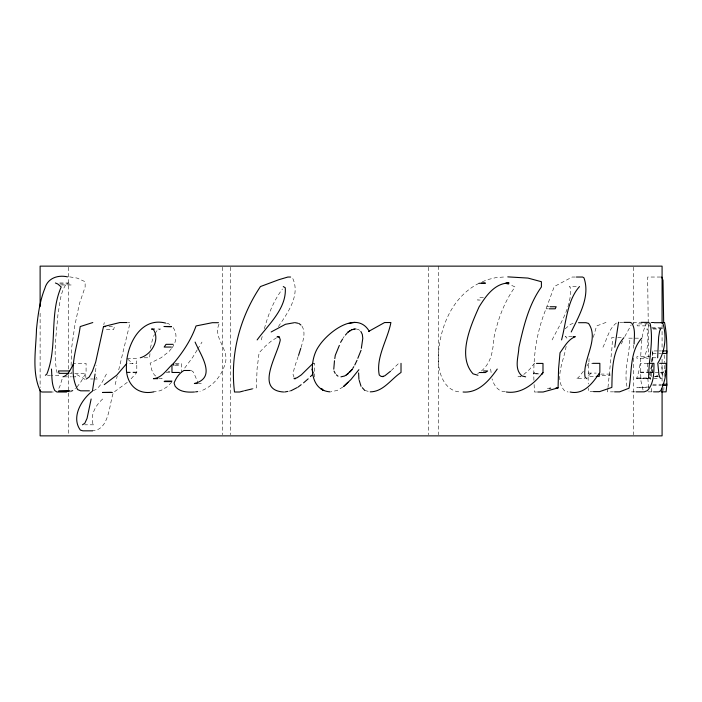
<?xml version="1.0" encoding="UTF-8"?>
<svg xmlns="http://www.w3.org/2000/svg" width="702" height="702" viewBox="0 0 702 702"><rect width="100%" height="100%" fill="white"/><g stroke="black" fill="none" stroke-linecap="round" stroke-linejoin="round"><path stroke-width="0.53" stroke-dasharray="3.51 2.63" d="M664.197 376.526L664.241 370.331M131.072 378.808L136.793 372.472L136.793 363.346M652.061 361.802L652.79 350.93L658.213 350.93M663.759 390.479L663.952 387.399M533.915 380.291C533.09 355.949 536.74 331.449 546.042 308.81L554.273 286.556L572.2 277.036L575.342 277.036M149.956 353.571L149.64 357.783L143.401 357.783M150.351 348.306L153.097 337.021L154.615 334.459M95.569 371.841L96.095 365.382M607.871 388.583L607.528 391.848L613.566 391.848M607.985 387.486L611.881 348.657L612.416 340.4L611.6 337.697L616.716 337.697M589.118 358.52L588.065 376.369L588.276 383.994M103.791 324.693L104.265 322.543M218.989 324.148C212.75 338.241 229.607 349.148 225.237 363.329C221.858 375.833 212.311 387.127 199.894 391.304M115.163 384.626L117.19 376.211M118.717 369.893L130.142 322.534L128.089 322.534M566.119 346.34C564.189 360.398 553.571 378.799 564.812 391.084L568.085 392.006M649.438 374.947L652.026 363.346L651.974 372.727L659.169 372.683M261.258 339.917L262.688 334.801M264.4 328.668C268.199 314.636 273.622 300.596 282.485 289.005M593.313 337.346L596.612 325.947L606.537 322.209M62.066 379.229L59.828 386.372L57.678 390.602M649.798 378.668L636.442 378.668C643.708 361.486 638.021 340.751 646.27 323.543M301.088 347.385C303.106 340.479 306.16 332.107 301.632 325.588M651.228 376.684L651.71 365.093M298.192 356.432L294.401 367.62L293.015 374.227L294.059 377.316M602.957 347.227C607.037 339.136 608.924 328.396 616.61 322.894M621.34 343.971L622.621 341.198M624.771 336.583L631.186 324.929M538.996 373.903L533.608 373.903L534.117 373.341L539.215 373.341M106.423 374.061C102.878 380.115 100.21 388.82 92.673 390.821M552.114 339.917C560.24 323.648 571.788 306.686 570.498 287.75L569.199 286.556L578.483 286.556M533.608 373.903L534.336 372.551L533.652 373.341M171.893 347.964C176.764 341.892 177.799 332.485 172.201 326.5M155.124 333.599L156.643 331.037L158.476 329.536L160.363 329.045L155.449 329.045M343.138 338.162L344.164 336.477M197.139 350.017L192.822 357.09L183.95 369.059M197.683 349.14L202 342.067M583.362 371.305L578.255 377.711L576.21 378.668L584.731 378.668M586.89 365.996L588.653 363.346L592.725 363.346M278.378 326.623C287.723 312.908 300.877 294.831 292.471 277.869M76.948 387.144L81.423 381.063L86.083 372.551L86.083 363.425L73.745 363.425M171.341 348.648L169.121 351.395L161.197 357.678L150.105 363.188L151.72 369.963L154.264 374.798L156.353 376.544M481.467 370.989C491.953 361.995 492.822 350 494.103 336.934C497.937 319.138 504.343 301.816 515.04 286.96L509.608 284.407M591.023 373.095L588.065 376.369L595.182 376.369M102.694 398.999C95.937 404.984 90.532 414.198 92.682 423.473L94.454 424.807L84.67 424.807M171.683 382.283L166.699 387.127L160.574 390.672L153.852 391.848M391.277 370.516L398.718 363.346M69.902 392.006L72.683 390.795L75.526 388.364M565.18 328.773L570.629 324.28L575.377 322.692M127.29 382.362L113.47 392.479C109.082 403.738 109.696 429.799 92.611 430.835M647.226 378.668L648.236 377.966M477.667 373.639L479.369 372.534M523.762 374.499L529.668 369.296L534.336 363.425L536.503 363.425M276.597 337.75L271.428 340.988L265.417 346.104L259.099 352.781L257.072 368.866L256.397 387.881L253.44 388.592M343.041 386.96L337.109 390.505L331.116 391.655M478.957 283.301C451.684 296.955 439.004 328.676 438.338 357.783C437.802 371.937 444.076 391.707 460.995 392.006M664.127 371.577L658.581 374.798M654.913 376.921L657.669 375.324M633.204 323.052L634.731 322.376L639.847 322.376M482.283 281.862L487.153 279.729L496.051 277.588L505.686 276.869M521.384 376.009L517.76 376.842L520.726 376.842M288.812 391.198L290.909 390.786M660.196 372.674L664.162 372.692M660.67 277.036L647.639 277.036L648.244 322.955M59.723 282.985L68.401 282.985L66.585 283.678C59.942 292.409 59.907 304.326 57.915 314.724C56.458 334.275 52.843 354.492 57.327 373.859L58.705 375.254L51.536 375.254M59.898 283.977L70.691 283.977L71.402 284.977L60.635 284.977M483.397 297.736L479.369 297.736L477.518 300.052L481.493 300.052M546.981 306.748L549.025 306.748M546.042 308.81L548.078 308.81M619.647 322.376L622.797 322.376M651.482 322.534L653.659 322.534M650.859 322.692L654.088 322.692M648.165 323.876L636.846 323.876L637.319 325.868L650.728 325.868M108.968 326.579L114.426 326.579L113.636 329.607L104.87 329.607M651.807 327.773L663.767 327.773M652.5 328.562L662.293 328.562M648.894 329.045L646.744 329.045L647.226 329.519C648.472 338.899 648.279 349.245 643.839 357.783L648.086 357.783M653.185 329.045L660.696 329.045M572.27 336.662L565.189 336.662L566.733 337.478L567.242 339.917M617.742 337.697L622.867 337.697M638.443 338.171L628.632 338.171L629.51 338.812L629.808 340.716C629.01 356.414 623.516 372.595 627.342 388.241M659.301 350.93L661.468 350.93M652.544 353.431L661.223 353.431M650.324 356.607L636.951 356.607L636.846 358.231L648.165 358.231M652.342 357.783L656.589 357.783M126.957 358.546L136.916 358.546L136.592 363.618L126.614 363.618M175.535 363.346L181.414 363.346L181.414 372.472M313.057 363.346L314.671 363.346L314.671 372.472L314.171 372.964L314.715 377M647.665 363.346L640.338 363.346L640.979 381.212L643.058 390.128M167.91 371.314L169.954 371.314M126.72 372.121L136.688 372.121M640.321 372.121L648.701 372.121M649.754 372.121L653.939 372.121M126.825 372.472L136.793 372.472M640.338 372.472L648.718 372.472M649.762 372.472L653.948 372.472M166.225 372.736L170.332 372.736M588.215 373.095L596.252 373.095M69.831 373.35L71.981 373.35L71.402 370.946M610.301 374.087L600.736 374.087L600.658 375.333L610.222 375.333M47.438 375.254L50.509 375.254M655.063 376.526L660.494 376.526M654.492 376.684L657.756 376.684M64.031 376.842L71.472 376.842M72.543 376.842L75.728 376.842L74.307 376.263M637.153 377.983L647.455 377.983M636.846 378.422L647.13 378.422M158.863 378.668L162.144 378.668L160.381 378.281M653.676 378.668L659.046 378.668M90.602 378.983L92.743 378.983M93.814 378.983L98.096 378.983L96.2 377.202M198.333 383.511L201.307 383.511M652.79 384.24L661.468 384.24M652.746 385.459L661.424 385.459M649.341 387.004L636.846 387.39L647.13 387.39M550.859 387.881L546.981 388.513L551.07 388.513M70.533 390.795L72.683 390.795M593.576 391.611L588.495 391.611L588.399 388.346M635.091 391.848L631.045 391.848L628.948 390.944M648.183 391.848L652.553 391.848M51.255 392.006L53.317 392.006M536.635 392.006L534.468 392.006L534.117 384.556M174.763 365.268L179.879 365.33L175.377 363.908M166.541 323.262L168.471 323.64L170.709 325.359M356.528 329.089L358.511 329.51L360.056 330.756M505.3 391.76C497.964 391.698 493.866 385.108 492.014 378.826M69.674 276.869L77.106 278.08L85.135 281.713L85.135 286.96L79.466 303.536L74.798 325.631L71.674 347.525L71.078 366.321M364.803 390.47L369.313 391.619M85.161 379.466L74.666 373.324L85.609 373.429L85.89 377.799M191.321 370.489L193.436 372.121L197.674 381.888M127.773 359.248L132.783 363.618M651.956 391.848L651.28 388.425M662.662 376.526L661.547 363.346M490.637 369.059L491.242 373.403M648.587 387.837L647.885 378.826M650.201 372.393L650.552 379.624M664.487 365.426L664.636 369.27M664.189 354.993L664.382 362.443M648.262 324.034L648.745 357.204M651.649 358.669L651.702 364.022M662.083 325.263L662.083 349.359M662.083 359.213L662.083 382.204M652.79 350.93L652.79 372.42M647.437 363.346L647.437 371.463M633.59 267.234L633.59 324.175M633.59 344.98L633.59 348.262M633.59 358.117L633.59 434.766M438.557 266.137L438.557 434.766M428.72 267.234L428.72 434.766M230.484 267.234L230.484 434.766M222.709 267.234L222.709 434.766M68.612 267.234L68.612 369.068M68.612 374.543L68.612 434.766M40.119 313.224L40.119 387.679"/><path stroke-width="1.05" d="M657.651 357.783L658.643 337.021L659.643 331.037L660.696 329.045M537.714 392.006L543.129 392.006L558.081 387.881L558.564 368.866L560.02 352.781C564.329 346.928 568.129 339.347 575.307 336.662L573.288 336.662M661.249 391.848L666.093 391.848L666.9 384.24C666.04 363.838 668.541 342.655 664.54 322.534L661.275 322.534M634.099 343.971C634.099 337.127 635.74 329.378 631.879 323.218L630.133 322.376L623.841 322.376M89.382 390.821L80.633 390.821L77.615 389.566C67.225 370.173 77.703 346.7 80.177 326.579L92.796 322.543M542.988 372.551L542.225 373.903L542.988 372.551L542.988 363.425L536.503 363.425M330.115 391.848C308.704 390.566 308.959 360.196 318.664 346.507C327.685 332.239 356.853 309.6 369.384 331.502L368.48 331.502M614.776 347.227L618.55 322.209M361.346 348.297L362.794 338.329L362.302 334.371L360.819 331.388M334.477 360.749L333.775 369.173M334.793 358.59L335.275 355.344L339.356 345.375M95.068 374.061L92.41 391.137C81.485 399.508 70.928 417.199 80.344 430.063L82.845 430.835L92.611 430.835M91.146 398.999L87.066 418.357L84.845 423.192L82.494 424.807M561.574 339.917C566.145 322.56 567.146 300.316 579.51 286.556M127.071 322.534L119.884 322.534L103.501 326.579L95.665 362.197L92.48 371.051L89.207 377L86.32 378.983M298.543 355.414L300.772 348.394M357.02 360.301L354.8 364.996M357.827 358.301L361.047 350.289M571.217 331.976C579.124 315.558 590.47 296.56 583.985 277.869L582.66 277.036L576.386 277.036M73.745 363.425C70.902 368.208 68.884 375.114 62.969 376.842M352.773 368.383L353.782 366.69M340.575 342.383L342.62 339.005M126.614 363.618L116.778 375.14L104.265 384.626M650.219 378.422L650.552 377.983L648.49 377.983M497.235 369.059C489.329 380.431 478.457 393.287 463.083 392.006M157.774 378.668L153.405 378.668C162.469 377.922 167.19 368.55 173.578 363.346C182.976 352.167 191.172 339.786 196.042 325.947L212.346 322.692L218.471 322.692M358.889 369.7L350.939 379.563L343.638 386.451L347.973 382.318M257.134 339.917C268.436 324.473 286.793 308.494 285.266 287.75L283.266 286.556M345.393 335.073L347.236 332.959M349.868 372.051L352.404 369.226L346.323 374.982M542.269 373.341C533.634 384.257 521.138 394.191 506.353 392.006M313.057 363.346L301.351 374.842L297.139 377.711L294.006 378.668L295.656 378.668M308.187 378.826L303.562 382.853M310.424 376.623L312.671 374.429M390.531 371.235L384.749 375.86L382.327 376.483M298.017 387.127L301.184 384.687M45.393 375.254L46.797 374.192C57.818 346.586 49.087 314.514 61.206 286.96L57.748 283.977L55.388 282.985M623.885 337.697C612.039 351.219 612.214 370.437 611.863 387.407L599.683 391.611L593.576 391.611M350.096 330.739L347.78 332.257L351.746 329.729L354.589 329.098M348.569 373.455L344.612 376L340.935 376.842M641.707 338.171C629.615 351.553 632.081 371.709 629.036 388.206L619.603 391.848L614.566 391.848M369.427 330.975L384.617 322.534L390.9 322.534C387.679 339.619 375.737 357.265 379.247 374.982L380.817 376.254L383.02 376.684M271.165 331.976L285.468 324.28L294.428 322.692M290.909 390.786L297.13 387.583M140.277 357.783C151.378 354.747 160.372 339.663 153.378 329.519L151.527 329.045L154.466 329.045M243.559 390.97L239.619 392.006L234.512 392.006C229.896 354.914 239.715 317.506 260.442 286.556L278.87 279.694L287.873 277.036L290.619 277.036M244.542 390.733L252.448 388.829M355.826 328.887L351.641 329.729M284.608 392.006L287.759 391.4M349.148 323.482L354.668 322.376M195.551 391.865L197.727 391.584M67.515 276.869C57.906 274.649 47.631 278.132 44.884 288.303C39.654 301.333 37.934 315.4 36.486 329.264C36.021 349.64 31.432 372.429 40.497 391.426L41.98 392.006L51.255 392.006M507.783 276.869L527.965 278.08L541.4 281.713L541.4 286.96C528.641 304.756 523.578 326.527 518.866 347.525C518.611 356.598 513.618 369.05 522.077 375.974L525.658 376.842M505.993 282.985L509.064 282.985C494.752 283.108 485.863 296.025 479.054 306.941C470.717 325.623 456.993 356.326 473.078 373.859L477.939 375.254M481.379 283.143L485.415 283.143L478.957 283.301M550.052 306.748L556.177 306.748L555.194 308.81L549.096 308.81M640.873 322.376L648.034 322.376L649.868 323.245M578.562 322.692L585.986 322.692L588.53 323.411C599.754 339.514 581.967 359.836 585.117 377.316L586.854 378.668M654.088 322.692L661.617 322.692L662.969 323.64C666.891 336.6 665.075 351.693 657.783 363.188L658.967 374.798L659.95 377.702L661.196 378.668M103.501 326.579L105.686 326.579M171.165 326.5L163.961 326.5L171.358 326.79M279.291 336.662L277.141 336.662L279.501 337.478L280.282 339.917C277.562 355.212 254.528 390.172 283.599 392.006M173.166 344.34L166.041 344.34L164.163 347.051L171.358 347.051M662.556 350.93L666.9 350.93L666.646 353.431L662.311 353.431M592.725 363.346L599.85 363.346L599.85 372.472M648.718 363.346L653.948 363.346C653.992 372.472 653.983 383.669 647.341 390.637L644.208 391.848L636.109 391.848M659.626 363.346L666.128 363.346L666.128 372.472M190.268 370.489L183.924 370.489C179.273 373.131 175.948 378.097 174.087 383.038L175.105 386.197C179.651 392.155 187.627 392.409 194.463 392.006M69.252 370.946L58.485 370.946L59.082 373.35L68.752 373.35M483.52 370.989L487.618 370.989L485.415 372.534L479.369 372.534M179.449 372.472L171.972 372.472L171.972 365.33M596.2 376.369L599.245 376.369L599.394 373.095C592.83 382.994 583.739 395.068 570.138 392.006M171.972 381.098L164.803 381.098L164.163 381.59L171.358 381.59M197.341 383.511L194.366 383.511C217.348 377.711 200.482 354.887 195.095 342.067M662.556 384.24L666.9 384.24M662.512 385.459L666.856 385.459M556.019 387.881L558.081 387.881M320.875 388.794L322.139 388.794M322.499 390.215L323.692 390.215M69.463 390.795L58.485 391.172L69.252 391.172M153.852 391.848C136.574 395.595 125.728 383.073 126.404 366.76C126.237 345.805 140.198 316.576 165.575 323.069M370.217 391.848C383.336 391.839 391.075 379.027 401.017 372.472L401.017 363.346M653.518 391.848L658.853 391.848L660.757 390.672C663.75 384.433 665.654 377.378 666.005 370.489M66.655 392.006L56.923 392.006L54.738 390.523C51.465 383.933 52.036 376.202 51.474 369.059M111.442 392.313L102.501 392.479L112.373 392.479M312.53 372.964L313.224 372.964L312.004 369.217M506.765 283.696L508.704 283.977M295.27 322.692L297.938 323.236M298.833 323.411L300.93 325.044M336.398 374.85L337.978 376.175M362.293 387.697L364.803 390.47M334.029 371.112L335.214 373.42M661.758 277.036L663.004 280.291L663.68 322.376M359.222 380.379L361.039 386.311M650.219 323.876C653.729 341.655 648.543 359.801 648.674 377.562M173.578 363.346L173.736 365.259M358.608 372.929L358.924 379.387M662.083 323.078L662.083 266.137L40.119 266.137L40.119 306.651M662.083 388.776L662.083 435.863L40.119 435.863L40.119 389.873"/></g></svg>
